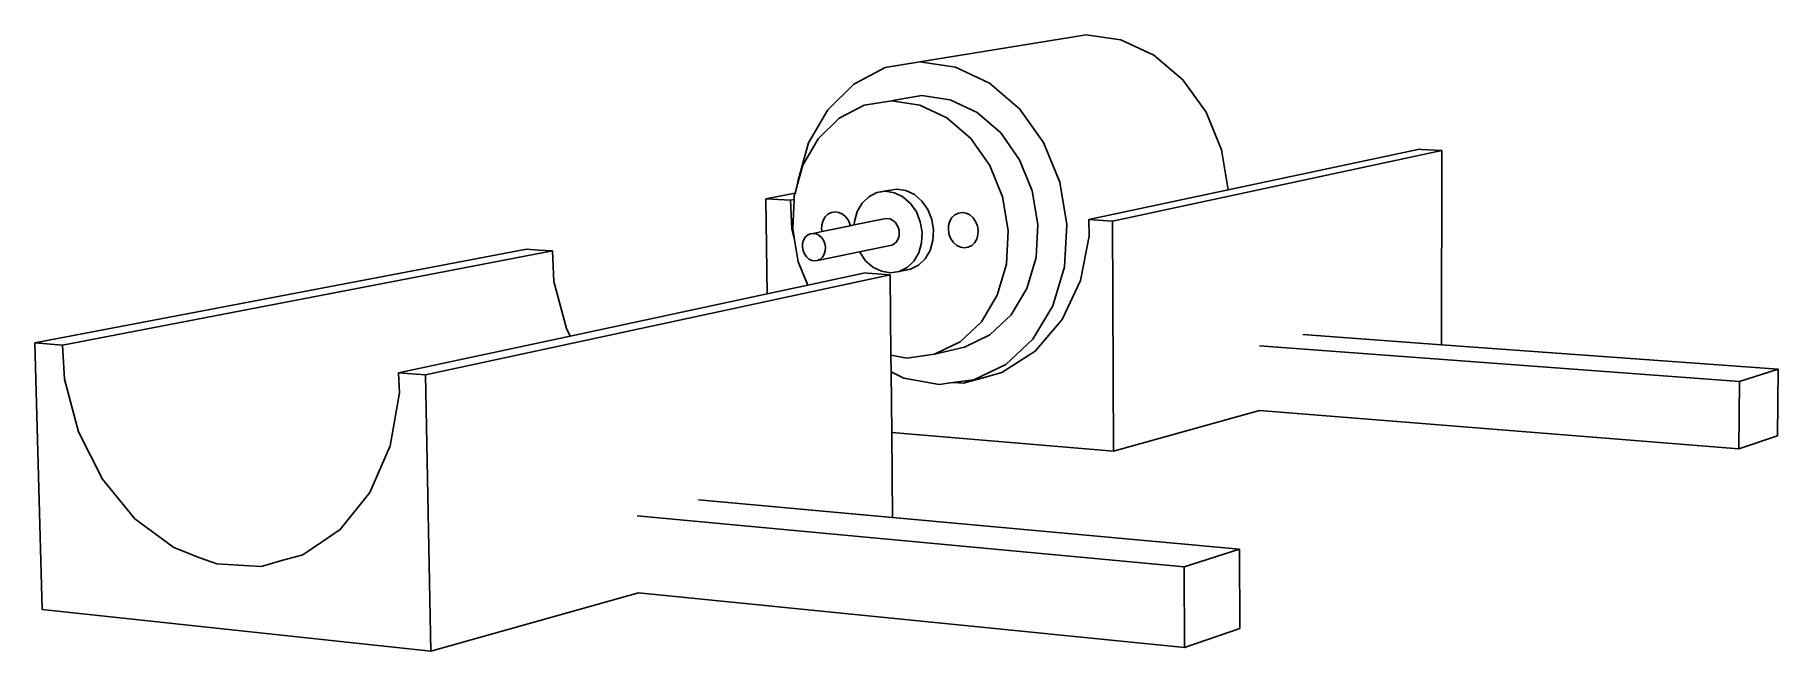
# Model space of a CAD drawing. Extents: x -127 to 40, y -38 to 21.
import ezdxf

# ---------------------------------------------------------------- set-up
doc = ezdxf.new("R2010")
doc.units = 0
doc.layers.get('0').update_dxf_attribs({"linetype": 'CONTINUOUS'})

msp = doc.modelspace()

# ---------------------------------------------------------------- linework, layer by layer
for p, q in [((-26.68, 21.13), (-42.58, 18.55)), ((-23.36, 20.66), (-26.68, 21.13)), ((-20.2, 19.2), (-23.36, 20.66)), ((-42.58, 18.55), (-45.9, 17.99)), ((-39.17, 18.04), (-42.58, 18.55)), ((-17.41, 16.83), (-20.2, 19.2)), ((-45.9, 17.99), (-48.91, 16.42)), ((-35.91, 16.51), (-39.17, 18.04)), ((-15.19, 13.73), (-17.41, 16.83)), ((-48.91, 16.42), (-51.41, 13.96)), ((-45.02, 14.88), (-42.39, 15.31)), ((-42.39, 15.31), (-39.69, 14.9)), ((-33.04, 14.04), (-35.91, 16.51)), ((-51.41, 13.96), (-53.24, 10.77)), ((-50.33, 13.14), (-47.93, 14.38)), ((-47.93, 14.38), (-45.29, 14.81)), ((-45.02, 14.88), (-45.29, 14.81)), ((-45.29, 14.81), (-42.58, 14.4)), ((-42.58, 14.4), (-40, 13.17)), ((-39.69, 14.9), (-37.12, 13.68)), ((-37.12, 13.68), (-34.85, 11.73)), ((-30.74, 10.8), (-33.04, 14.04)), ((-13.7, 10.11), (-15.19, 13.73)), ((-52.33, 11.18), (-50.33, 13.14)), ((-40, 13.17), (-37.72, 11.2)), ((-34.85, 11.73), (-33.04, 9.16)), ((-53.24, 10.77), (-54.28, 7.08)), ((-53.79, 8.64), (-52.33, 11.18)), ((-37.72, 11.2), (-35.9, 8.62)), ((-29.2, 7.01), (-30.74, 10.8)), ((-24.15, 3.29), (7.38, 10.04)), ((-13.06, 6.28), (-13.7, 10.11)), ((-13.06, 6.28), (5.25, 10.17)), ((5.45, 10.15), (5.25, 10.17)), ((7.38, 10.04), (5.45, 10.15)), ((7.35, -8.56), (7.38, 10.04)), ((-54.3, 6.83), (-53.79, 8.64)), ((-35.9, 8.62), (-34.67, 5.61)), ((-33.04, 9.16), (-31.83, 6.18)), ((-54.54, 5.96), (-54.3, 6.83)), ((-54.28, 7.08), (-54.3, 6.83)), ((-28.52, 2.95), (-29.2, 7.01)), ((-54.54, 5.96), (-57.34, 5.43)), ((-57.34, 5.43), (-54.97, 5.28)), ((-57.22, -3.7), (-57.34, 5.43)), ((-54.97, 5.28), (-54.64, 5.34)), ((-54.85, 2.53), (-54.97, 5.28)), ((-54.77, 2.53), (-54.64, 5.34)), ((-54.64, 5.34), (-54.62, 5.69)), ((-54.62, 5.69), (-54.54, 5.96)), ((-48.12, 5), (-47.48, 5.62)), ((-47.48, 5.62), (-46.72, 6.01)), ((-45.62, 6.22), (-46.72, 6.01)), ((-46.72, 6.01), (-45.88, 6.14)), ((-45.88, 6.14), (-45.03, 6)), ((-45.62, 6.22), (-44.79, 6.35)), ((-45.03, 6), (-44.22, 5.61)), ((-44.79, 6.35), (-43.93, 6.21)), ((-44.22, 5.61), (-43.5, 4.98)), ((-43.93, 6.21), (-43.12, 5.82)), ((-43.12, 5.82), (-42.41, 5.2)), ((-42.41, 5.2), (-41.84, 4.39)), ((-34.67, 5.61), (-34.13, 2.38)), ((-31.83, 6.18), (-31.29, 2.97)), ((-26.43, 3.44), (-13.06, 6.28)), ((-51.86, 3.34), (-51.97, 2.94)), ((-51.66, 3.69), (-51.86, 3.34)), ((-51.39, 3.95), (-51.66, 3.69)), ((-51.06, 4.12), (-51.39, 3.95)), ((-50.7, 4.17), (-51.06, 4.12)), ((-50.34, 4.12), (-50.7, 4.17)), ((-49.99, 3.95), (-50.34, 4.12)), ((-49.69, 3.68), (-49.99, 3.95)), ((-49.44, 3.33), (-49.69, 3.68)), ((-46.01, 3.49), (-48.87, 2.92)), ((-48.86, 3.26), (-48.59, 4.2)), ((-48.59, 4.2), (-48.12, 5)), ((-46.01, 3.49), (-45.73, 3.53)), ((-45.73, 3.53), (-45.44, 3.49)), ((-45.44, 3.49), (-45.17, 3.35)), ((-45.17, 3.35), (-44.94, 3.15)), ((-43.5, 4.98), (-42.93, 4.17)), ((-42.93, 4.17), (-42.55, 3.22)), ((-41.84, 4.39), (-41.46, 3.44)), ((-41.46, 3.44), (-41.29, 2.43)), ((-39.52, 3.62), (-39.72, 3.27)), ((-39.24, 3.88), (-39.52, 3.62)), ((-38.9, 4.05), (-39.24, 3.88)), ((-38.53, 4.11), (-38.9, 4.05)), ((-38.16, 4.05), (-38.53, 4.11)), ((-37.81, 3.88), (-38.16, 4.05)), ((-37.49, 3.6), (-37.81, 3.88)), ((-37.25, 3.25), (-37.49, 3.6)), ((-26.43, 3.44), (-24.15, 3.29)), ((-26.43, 3.44), (-26.37, 1.84)), ((-54.63, 1.69), (-54.85, 2.53)), ((-54.63, 1.69), (-54.77, 2.53)), ((-54.23, -0.63), (-54.63, 1.69)), ((-53.73, 1.46), (-53.57, 1.73)), ((-53.57, 1.73), (-53.36, 1.94)), ((-53.36, 1.94), (-53.1, 2.07)), ((-53.1, 2.07), (-52.82, 2.11)), ((-51.96, 2.3), (-52.82, 2.11)), ((-52.82, 2.11), (-52.53, 2.06)), ((-52.53, 2.06), (-52.26, 1.93)), ((-52.26, 1.93), (-52.02, 1.72)), ((-52.02, 1.72), (-51.82, 1.44)), ((-51.97, 2.94), (-52, 2.51)), ((-52, 2.51), (-51.96, 2.3)), ((-49.26, 2.84), (-51.96, 2.3)), ((-49.28, 2.92), (-49.44, 3.33)), ((-49.26, 2.84), (-49.28, 2.92)), ((-48.87, 2.92), (-49.26, 2.84)), ((-48.87, 2.92), (-48.86, 3.26)), ((-44.94, 3.15), (-44.75, 2.87)), ((-44.75, 2.87), (-44.62, 2.56)), ((-44.58, 1.88), (-44.67, 1.57)), ((-44.62, 2.56), (-44.56, 2.22)), ((-44.56, 2.22), (-44.58, 1.88)), ((-42.55, 3.22), (-42.38, 2.21)), ((-42.38, 2.21), (-42.43, 1.19)), ((-41.29, 2.43), (-41.34, 1.42)), ((-39.84, 2.86), (-39.86, 2.42)), ((-39.86, 2.42), (-39.79, 1.98)), ((-39.72, 3.27), (-39.84, 2.86)), ((-39.79, 1.98), (-39.62, 1.57)), ((-37.08, 2.84), (-37.25, 3.25)), ((-37.15, 1.55), (-37.03, 1.96)), ((-37, 2.4), (-37.08, 2.84)), ((-37.03, 1.96), (-37, 2.4)), ((-34.13, 2.38), (-34.3, -0.84)), ((-31.29, 2.97), (-31.46, -0.22)), ((-28.74, -1.09), (-28.52, 2.95)), ((-26.37, 1.84), (-27.21, -2.4)), ((-24.04, -18.78), (-24.15, 3.29)), ((-80.24, 0.58), (-127.33, -8.38)), ((-124.68, -8.6), (-77.78, 0.42)), ((-79.06, 0.5), (-80.24, 0.58)), ((-79.06, 0.5), (-77.78, 0.42)), ((-77.63, -2.52), (-77.78, 0.42)), ((-53.84, 0.8), (-53.82, 1.14)), ((-53.78, 0.45), (-53.84, 0.8)), ((-53.82, 1.14), (-53.73, 1.46)), ((-53.65, 0.13), (-53.78, 0.45)), ((-53.46, -0.14), (-53.65, 0.13)), ((-48.37, 0.33), (-52.38, -0.5)), ((-51.74, 0.11), (-51.9, -0.16)), ((-51.82, 1.44), (-51.7, 1.12)), ((-51.65, 0.43), (-51.74, 0.11)), ((-51.7, 1.12), (-51.64, 0.78)), ((-51.64, 0.78), (-51.65, 0.43)), ((-45.29, 0.97), (-48.37, 0.33)), ((-48.35, 0.3), (-48.37, 0.33)), ((-47.79, -0.51), (-48.35, 0.3)), ((-45.04, 1.1), (-45.29, 0.97)), ((-44.83, 1.3), (-45.04, 1.1)), ((-44.67, 1.57), (-44.83, 1.3)), ((-42.7, 0.25), (-43.17, -0.55)), ((-42.43, 1.19), (-42.7, 0.25)), ((-41.61, 0.48), (-42.08, -0.32)), ((-41.34, 1.42), (-41.61, 0.48)), ((-39.62, 1.57), (-39.38, 1.22)), ((-39.38, 1.22), (-39.06, 0.94)), ((-39.06, 0.94), (-38.71, 0.77)), ((-38.71, 0.77), (-38.34, 0.71)), ((-38.34, 0.71), (-37.97, 0.77)), ((-37.97, 0.77), (-37.63, 0.93)), ((-37.63, 0.93), (-37.35, 1.2)), ((-37.35, 1.2), (-37.15, 1.55)), ((-53.33, -2.86), (-54.23, -0.63)), ((-53.22, -0.36), (-53.46, -0.14)), ((-52.95, -0.49), (-53.22, -0.36)), ((-52.66, -0.54), (-52.95, -0.49)), ((-52.38, -0.5), (-52.66, -0.54)), ((-52.12, -0.37), (-52.38, -0.5)), ((-51.9, -0.16), (-52.12, -0.37)), ((-47.08, -1.13), (-47.79, -0.51)), ((-46.27, -1.53), (-47.08, -1.13)), ((-45.42, -1.67), (-46.27, -1.53)), ((-44.58, -1.55), (-45.42, -1.67)), ((-43.82, -1.17), (-44.58, -1.55)), ((-43.49, -1.32), (-44.58, -1.55)), ((-43.17, -0.55), (-43.82, -1.17)), ((-42.72, -0.93), (-43.49, -1.32)), ((-42.08, -0.32), (-42.72, -0.93)), ((-34.3, -0.84), (-35.18, -3.83)), ((-31.46, -0.22), (-32.34, -3.19)), ((-29.86, -4.84), (-28.74, -1.09)), ((-89.94, -11.46), (-45.43, -1.87)), ((-76.43, -7), (-77.63, -2.52)), ((-57.22, -3.7), (-53.33, -2.86)), ((-53.33, -2.86), (-47.84, -1.69)), ((-47.62, -1.71), (-47.84, -1.69)), ((-45.43, -1.87), (-47.62, -1.71)), ((-45.36, -9.58), (-45.43, -1.87)), ((-32.34, -3.19), (-33.85, -5.71)), ((-27.21, -2.4), (-28.98, -6.16)), ((-76.06, -7.73), (-57.22, -3.7)), ((-35.18, -3.83), (-36.7, -6.37)), ((-31.77, -8.03), (-29.86, -4.84)), ((-36.7, -6.37), (-38.74, -8.3)), ((-33.85, -5.71), (-35.89, -7.63)), ((-28.98, -6.16), (-31.56, -9.17)), ((-92.52, -11.25), (-76.06, -7.73)), ((-76.06, -7.73), (-76.43, -7)), ((-38.74, -8.3), (-41.18, -9.48)), ((-35.89, -7.63), (-38.31, -8.81)), ((-34.36, -10.45), (-31.77, -8.03)), ((7.35, -8.56), (-5.92, -7.59)), ((-127.33, -8.38), (-124.68, -8.6)), ((-126.63, -33.94), (-127.33, -8.38)), ((-124.5, -11.88), (-124.68, -8.6)), ((-43.83, -9.85), (-45.36, -9.58)), ((-45.34, -11.17), (-45.36, -9.58)), ((-41.18, -9.48), (-43.83, -9.85)), ((-38.31, -8.81), (-41.18, -9.48)), ((-31.56, -9.17), (-34.76, -11.24)), ((-10.08, -8.67), (35.88, -12.08)), ((39.58, -10.91), (7.35, -8.56)), ((-92.52, -11.25), (-92.43, -13.17)), ((-92.52, -11.25), (-89.94, -11.46)), ((-89.43, -37.93), (-89.94, -11.46)), ((-45.34, -11.17), (-44.12, -11.78)), ((-45.29, -16.99), (-45.34, -11.17)), ((-37.42, -11.92), (-34.36, -10.45)), ((-36.67, -11.76), (-34.76, -11.24)), ((35.88, -12.08), (39.58, -10.91)), ((39.53, -17.28), (39.58, -10.91)), ((-123.16, -16.9), (-124.5, -11.88)), ((-92.43, -13.17), (-93.3, -18.24)), ((-44.12, -11.78), (-40.75, -12.38)), ((-40.75, -12.38), (-39.43, -12.2)), ((-39.43, -12.2), (-37.42, -11.92)), ((-38.35, -12.24), (-39.43, -12.2)), ((-38.35, -12.24), (-38.21, -12.2)), ((-36.67, -11.76), (-38.21, -12.2)), ((-36.67, -11.76), (-37.42, -11.92)), ((35.83, -18.53), (35.88, -12.08)), ((-24.04, -18.78), (-10.06, -14.88)), ((-10.06, -14.88), (35.83, -18.53)), ((-120.86, -21.45), (-123.16, -16.9)), ((-93.3, -18.24), (-95.24, -22.72)), ((-45.29, -16.99), (-24.04, -18.78)), ((-45.21, -25.12), (-45.29, -16.99)), ((35.83, -18.53), (39.53, -17.28)), ((-117.75, -25.24), (-120.86, -21.45)), ((-95.24, -22.72), (-98.1, -26.28)), ((-69.65, -24.95), (-17.28, -29.84)), ((-45.21, -25.12), (-63.8, -23.42)), ((-114.02, -28.01), (-117.75, -25.24)), ((-98.1, -26.28), (-101.67, -28.7)), ((-11.99, -28.16), (-45.21, -25.12)), ((-111.52, -28.98), (-114.02, -28.01)), ((-17.28, -29.84), (-11.99, -28.16)), ((-11.97, -35.77), (-11.99, -28.16)), ((-109.91, -29.57), (-111.52, -28.98)), ((-105.7, -29.81), (-109.91, -29.57)), ((-105.7, -29.81), (-105.53, -29.77)), ((-103.81, -29.27), (-105.53, -29.77)), ((-101.67, -28.7), (-103.81, -29.27)), ((-17.25, -37.57), (-17.28, -29.84)), ((-89.43, -37.93), (-69.54, -32.33)), ((-69.54, -32.33), (-17.25, -37.57)), ((-126.63, -33.94), (-89.43, -37.93)), ((-17.25, -37.57), (-11.97, -35.77))]:
    msp.add_line(p, q)

doc.saveas('drawing.dxf')
